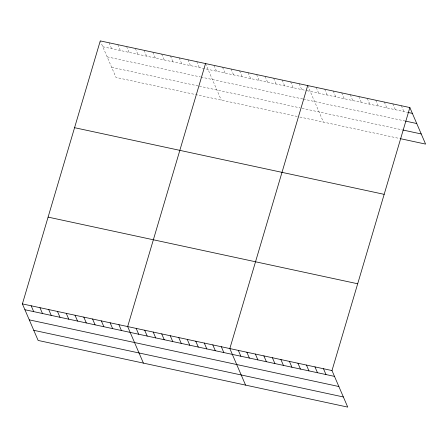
<?xml version="1.0" encoding="UTF-8"?>
<svg xmlns="http://www.w3.org/2000/svg" width="448" height="448" viewBox="0 0 448 448"><rect width="100%" height="100%" fill="white"/><g stroke="black" fill="none" stroke-linecap="round" stroke-linejoin="round"><path stroke-width="0.34" stroke-dasharray="2.24 1.68" d="M102.782 46.726L306.275 90.541M306.93 90.681L407.131 112.252M107.145 56.862L200.262 76.91M200.934 77.056L302.786 98.986M303.436 99.126L404.947 120.982M111.642 67.301L198.01 85.898M199.36 86.19L300.076 107.873M302.042 108.298L402.242 129.87M297.237 116.458L116.01 77.437L100.268 40.897M299.858 117.023L399.403 138.454M401.346 105.722L403.861 111.552M392.834 103.886L395.343 109.715M384.322 102.054L386.831 107.884M375.805 100.223L378.319 106.053M367.293 98.386L369.802 104.216M358.781 96.555L361.29 102.385M350.263 94.724L352.778 100.554M341.751 92.887L344.26 98.717M333.239 91.056L335.748 96.886M324.722 89.225L327.236 95.054M316.21 87.388L318.718 93.218M307.698 85.557L323.434 122.102M299.186 83.726L301.694 89.555M290.668 81.889L293.177 87.718M282.156 80.058L284.665 85.887M273.644 78.226L276.153 84.056M265.126 76.39L267.641 82.219M256.614 74.558L259.123 80.388M248.102 72.727L250.611 78.551M239.585 70.89L242.099 76.72M231.073 69.059L233.582 74.889M222.561 67.228L225.07 73.052M214.043 65.391L216.558 71.221M205.531 63.56L221.267 100.1M196.762 61.673L199.27 67.502M187.986 59.78L190.495 65.61M179.217 57.893L181.726 63.722M170.442 56.006L172.956 61.835M161.672 54.118L164.181 59.948M152.902 52.226L155.411 58.055M144.127 50.338L146.642 56.168M135.358 48.451L137.866 54.281M126.588 46.564L129.097 52.394M117.813 44.671L120.322 50.501M109.043 42.784L111.552 48.614"/><path stroke-width="0.67" d="M409.864 107.554L331.99 370.563L347.732 407.103L38.136 340.446L22.4 303.901L100.268 40.897L409.864 107.554L425.6 144.099L400.058 138.6M205.531 63.56L127.663 326.57L143.399 363.11M307.698 85.557L229.83 348.566L245.566 385.106M407.786 112.398L412.373 113.383M405.602 121.122L416.735 123.519M402.898 130.015L421.238 133.963M74.575 127.691L384.166 194.348M48.098 217.112L357.689 283.769M22.4 303.901L331.99 370.563M24.909 309.73L334.505 376.387M29.277 319.866L338.867 386.523M33.774 330.31L343.364 396.967M323.478 368.726L325.987 374.556M314.966 366.895L317.475 372.725M306.449 365.064L308.963 370.888M297.937 363.227L300.446 369.057M289.425 361.396L291.934 367.226M280.907 359.565L283.422 365.389M272.395 357.728L274.904 363.558M263.883 355.897L266.392 361.726M255.366 354.066L257.88 359.89M246.854 352.229L249.362 358.058M238.342 350.398L240.85 356.227M221.312 346.73L223.821 352.559M212.8 344.898L215.309 350.728M204.288 343.067L206.797 348.891M195.77 341.23L198.279 347.06M187.258 339.399L189.767 345.229M178.746 337.568L181.255 343.392M170.229 335.731L172.743 341.561M161.717 333.9L164.226 339.73M153.205 332.069L155.714 337.893M144.687 330.232L147.202 336.062M136.175 328.401L138.684 334.23M118.888 324.677L121.402 330.506M110.118 322.79L112.627 328.619M101.349 320.902L103.858 326.732M92.574 319.01L95.082 324.839M83.804 317.122L86.313 322.952M75.029 315.235L77.543 321.065M66.259 313.348L68.768 319.178M57.49 311.455L59.998 317.285M48.714 309.568L51.223 315.398M39.945 307.681L42.454 313.51M31.17 305.794L33.684 311.623"/></g></svg>
